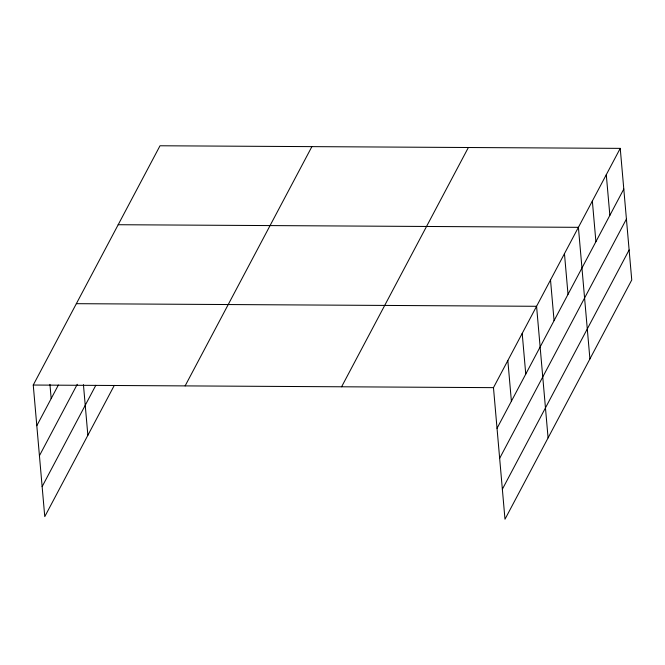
<?xml version="1.0" encoding="UTF-8"?>
<svg xmlns="http://www.w3.org/2000/svg" width="665" height="665" viewBox="0 0 665 665"><rect width="100%" height="100%" fill="white"/><g stroke="black" fill="none" stroke-linecap="round" stroke-linejoin="round"><path stroke-width="1" d="M114.314 385.359L44.763 516.63L33.25 385.035L160.016 145.768L620.237 148.37L631.75 279.965L504.984 519.232L493.472 387.645L620.237 148.37M36.808 425.708L58.362 385.035M39.434 455.716L77.265 384.304M42.136 486.622L95.818 385.309M185.119 385.9L311.893 146.624M341.594 386.781L468.368 147.514M497.029 428.318L623.795 189.051M499.648 458.318L626.422 219.051M502.358 489.232L629.123 249.965M118.187 224.72L578.4 227.33L589.913 358.925M76.35 303.681L536.572 306.291L548.085 437.886M33.25 385.035L493.472 387.645M606.289 174.696L609.855 215.369M592.349 201.013L595.907 241.686M564.46 253.656L568.018 294.329M550.512 279.973L554.07 320.646M522.2 333.406L525.757 374.087M507.836 360.53L511.393 401.203M83.433 384.661L87.863 435.276M49.933 384.353L51.172 398.593"/></g></svg>
